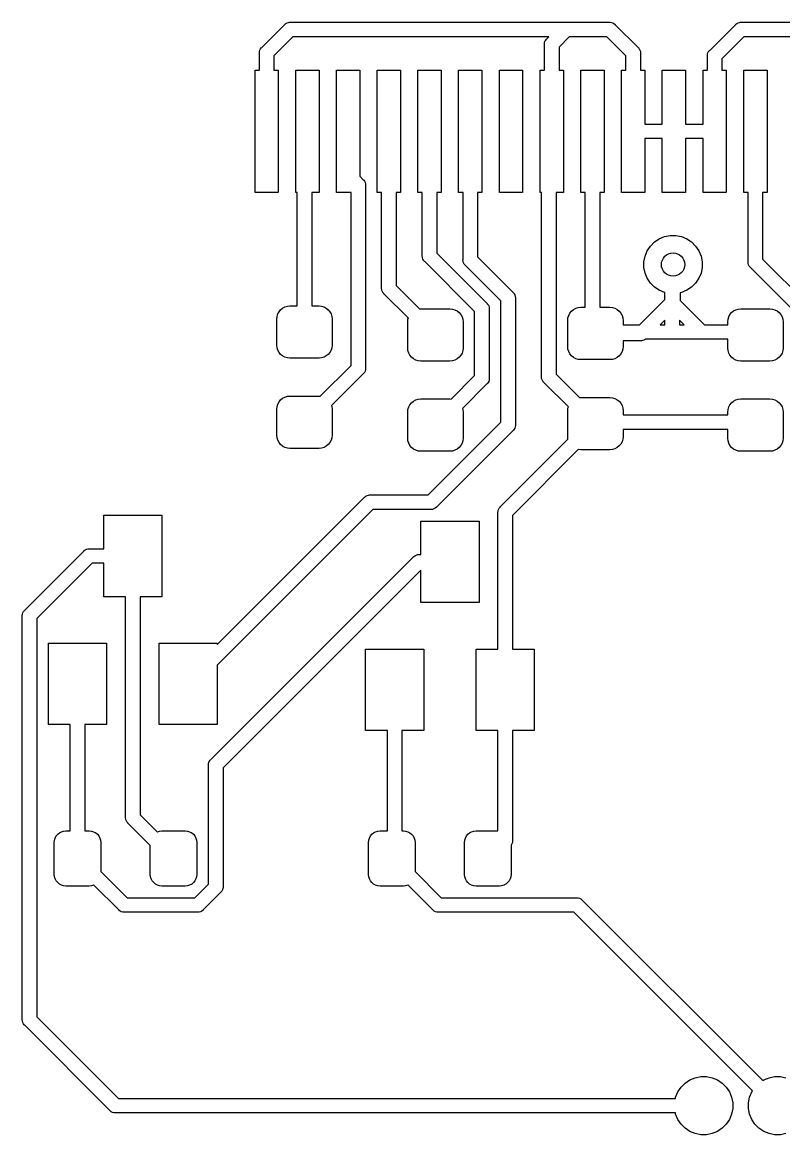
# Model space of a CAD drawing. Extents: x 5.08 to 7.63, y -4.46 to -3.64.
# Drawn here: x 5.085 to 5.6, y -4.439 to -3.686 of the extents above; entities that cross this region are included whole.
import ezdxf

# ---------------------------------------------------------------- set-up
doc = ezdxf.new("R2010")
doc.units = 0
doc.header["$MEASUREMENT"] = 0
doc.layers.add('BLACK', color=7, linetype='CONTINUOUS')

msp = doc.modelspace()

# ---------------------------------------------------------------- linework, layer by layer
at = {"layer": 'BLACK', "linetype": 'CONTINUOUS'}
for p, q in [((5.24669, -3.70304), (5.2621, -3.68764)), ((5.2621, -3.68764), (5.26225, -3.68745)), ((5.26225, -3.68745), (5.26244, -3.68729)), ((5.26244, -3.68729), (5.263, -3.68683)), ((5.26244, -3.68729), (5.26244, -3.68729)), ((5.263, -3.68683), (5.26386, -3.68638)), ((5.263, -3.68683), (5.263, -3.68683)), ((5.263, -3.68683), (5.263, -3.68683)), ((5.26386, -3.68638), (5.26478, -3.68609)), ((5.26478, -3.68609), (5.26551, -3.68602)), ((5.26551, -3.68602), (5.26575, -3.686)), ((5.26551, -3.68602), (5.26551, -3.68602)), ((5.26575, -3.686), (5.26599, -3.68602)), ((5.26599, -3.68602), (5.45251, -3.68602)), ((5.45251, -3.68602), (5.45276, -3.686)), ((5.45276, -3.686), (5.453, -3.68602)), ((5.453, -3.68602), (5.48204, -3.68602)), ((5.48204, -3.68602), (5.48228, -3.686)), ((5.48228, -3.686), (5.48252, -3.68602)), ((5.48252, -3.68602), (5.48252, -3.68602)), ((5.48252, -3.68602), (5.48325, -3.68609)), ((5.48325, -3.68609), (5.48418, -3.68638)), ((5.48418, -3.68638), (5.48503, -3.68683)), ((5.48503, -3.68683), (5.48578, -3.68745)), ((5.48578, -3.68745), (5.48593, -3.68764)), ((5.48593, -3.68764), (5.50134, -3.70304)), ((5.54984, -3.70501), (5.56722, -3.68764)), ((5.56722, -3.68764), (5.56737, -3.68745)), ((5.56737, -3.68745), (5.56756, -3.68729)), ((5.56756, -3.68729), (5.56812, -3.68683)), ((5.56756, -3.68729), (5.56756, -3.68729)), ((5.56812, -3.68683), (5.56897, -3.68638)), ((5.56897, -3.68638), (5.5699, -3.68609)), ((5.5699, -3.68609), (5.57062, -3.68602)), ((5.57062, -3.68602), (5.57063, -3.68602)), ((5.57063, -3.68602), (5.57087, -3.686)), ((5.57087, -3.686), (5.57111, -3.68602)), ((5.57111, -3.68602), (5.64543, -3.68602)), ((5.26779, -3.69587), (5.25492, -3.70873)), ((5.44088, -3.69587), (5.26779, -3.69587)), ((5.4396, -3.69714), (5.44088, -3.69587)), ((5.45479, -3.69587), (5.44783, -3.70283)), ((5.48025, -3.69587), (5.45479, -3.69587)), ((5.49311, -3.70873), (5.48025, -3.69587)), ((5.5729, -3.69587), (5.55807, -3.7107)), ((5.64363, -3.69587), (5.5729, -3.69587)), ((5.24543, -3.7048), (5.24589, -3.70395)), ((5.24589, -3.70395), (5.2465, -3.7032)), ((5.2465, -3.7032), (5.24669, -3.70304)), ((5.43797, -3.70079), (5.43806, -3.69982)), ((5.43799, -3.70103), (5.43797, -3.70079)), ((5.43799, -3.7185), (5.43799, -3.70103)), ((5.43806, -3.69982), (5.43834, -3.6989)), ((5.43834, -3.6989), (5.4388, -3.69804)), ((5.4388, -3.69804), (5.43926, -3.69748)), ((5.43926, -3.69748), (5.43942, -3.69729)), ((5.43926, -3.69748), (5.43926, -3.69748)), ((5.43942, -3.69729), (5.4396, -3.69714)), ((5.44783, -3.70283), (5.44783, -3.7185)), ((5.50134, -3.70304), (5.50153, -3.7032)), ((5.50153, -3.7032), (5.50168, -3.70338)), ((5.50168, -3.70338), (5.50168, -3.70338)), ((5.50168, -3.70338), (5.50181, -3.70353)), ((5.50181, -3.70353), (5.50214, -3.70395)), ((5.50214, -3.70395), (5.5026, -3.7048)), ((5.24505, -3.70669), (5.24508, -3.70645)), ((5.24508, -3.70693), (5.24505, -3.70669)), ((5.24508, -3.70645), (5.24515, -3.70573)), ((5.24508, -3.70645), (5.24508, -3.70645)), ((5.24508, -3.7185), (5.24508, -3.70693)), ((5.24515, -3.70573), (5.24543, -3.7048)), ((5.25492, -3.70873), (5.25492, -3.7185)), ((5.49311, -3.7185), (5.49311, -3.70873)), ((5.5026, -3.7048), (5.50288, -3.70573)), ((5.50288, -3.70573), (5.50295, -3.70645)), ((5.50295, -3.70645), (5.50295, -3.70645)), ((5.50295, -3.70645), (5.50298, -3.70669)), ((5.50298, -3.70669), (5.50295, -3.70693)), ((5.50295, -3.70693), (5.50295, -3.7185)), ((5.5482, -3.70866), (5.5483, -3.7077)), ((5.54823, -3.7089), (5.5482, -3.70866)), ((5.54823, -3.7185), (5.54823, -3.7089)), ((5.5483, -3.7077), (5.54858, -3.70677)), ((5.54858, -3.70677), (5.54904, -3.70591)), ((5.54904, -3.70591), (5.5495, -3.70535)), ((5.5495, -3.70535), (5.54965, -3.70516)), ((5.5495, -3.70535), (5.5495, -3.70535)), ((5.54965, -3.70516), (5.54984, -3.70501)), ((5.55807, -3.7107), (5.55807, -3.7185)), ((5.24213, -3.80118), (5.24213, -3.7185)), ((5.24213, -3.7185), (5.24508, -3.7185)), ((5.25492, -3.7185), (5.25787, -3.7185)), ((5.25787, -3.7185), (5.25787, -3.80118)), ((5.26969, -3.80118), (5.26969, -3.7185)), ((5.26969, -3.7185), (5.28543, -3.7185)), ((5.28543, -3.7185), (5.28543, -3.80118)), ((5.29724, -3.80118), (5.29724, -3.7185)), ((5.29724, -3.7185), (5.31299, -3.7185)), ((5.31299, -3.7185), (5.31299, -3.79028)), ((5.3248, -3.80118), (5.3248, -3.7185)), ((5.3248, -3.7185), (5.34055, -3.7185)), ((5.34055, -3.7185), (5.34055, -3.80118)), ((5.35236, -3.80118), (5.35236, -3.7185)), ((5.35236, -3.7185), (5.36811, -3.7185)), ((5.36811, -3.7185), (5.36811, -3.80118)), ((5.37992, -3.80118), (5.37992, -3.7185)), ((5.37992, -3.7185), (5.39567, -3.7185)), ((5.39567, -3.7185), (5.39567, -3.80118)), ((5.40748, -3.80118), (5.40748, -3.7185)), ((5.40748, -3.7185), (5.42323, -3.7185)), ((5.42323, -3.7185), (5.42323, -3.80118)), ((5.43504, -3.80118), (5.43504, -3.7185)), ((5.43504, -3.7185), (5.43799, -3.7185)), ((5.44783, -3.7185), (5.45079, -3.7185)), ((5.45079, -3.7185), (5.45079, -3.80118)), ((5.4626, -3.80118), (5.4626, -3.7185)), ((5.4626, -3.7185), (5.47835, -3.7185)), ((5.47835, -3.7185), (5.47835, -3.80118)), ((5.49016, -3.80118), (5.49016, -3.7185)), ((5.49016, -3.7185), (5.49311, -3.7185)), ((5.50295, -3.7185), (5.50591, -3.7185)), ((5.50591, -3.7185), (5.50591, -3.75492)), ((5.51772, -3.75492), (5.51772, -3.7185)), ((5.51772, -3.7185), (5.53346, -3.7185)), ((5.53346, -3.7185), (5.53346, -3.75492)), ((5.54528, -3.75492), (5.54528, -3.7185)), ((5.54528, -3.7185), (5.54823, -3.7185)), ((5.55807, -3.7185), (5.56102, -3.7185)), ((5.56102, -3.7185), (5.56102, -3.80118)), ((5.57283, -3.80118), (5.57283, -3.7185)), ((5.57283, -3.7185), (5.58858, -3.7185)), ((5.58858, -3.7185), (5.58858, -3.80118)), ((5.50591, -3.75492), (5.51772, -3.75492)), ((5.53346, -3.75492), (5.54528, -3.75492)), ((5.51772, -3.76476), (5.50591, -3.76476)), ((5.50591, -3.76476), (5.50591, -3.80118)), ((5.51772, -3.80118), (5.51772, -3.76476)), ((5.54528, -3.76476), (5.53346, -3.76476)), ((5.53346, -3.76476), (5.53346, -3.80118)), ((5.54528, -3.80118), (5.54528, -3.76476)), ((5.31299, -3.79028), (5.31532, -3.79261)), ((5.31532, -3.79261), (5.3155, -3.79276)), ((5.3155, -3.79276), (5.31566, -3.79295)), ((5.31566, -3.79295), (5.31612, -3.79351)), ((5.31612, -3.79351), (5.31635, -3.79394)), ((5.31635, -3.79394), (5.31658, -3.79437)), ((5.31658, -3.79437), (5.31686, -3.7953)), ((5.25787, -3.80118), (5.24213, -3.80118)), ((5.27067, -3.80118), (5.26969, -3.80118)), ((5.27067, -3.87795), (5.27067, -3.80118)), ((5.28543, -3.80118), (5.28051, -3.80118)), ((5.28051, -3.80118), (5.28051, -3.87795)), ((5.30709, -3.80118), (5.29724, -3.80118)), ((5.30709, -3.91824), (5.30709, -3.80118)), ((5.31686, -3.7953), (5.31693, -3.79602)), ((5.31693, -3.79602), (5.31693, -3.79602)), ((5.31693, -3.79602), (5.31695, -3.79626)), ((5.31695, -3.79626), (5.31693, -3.7965)), ((5.31693, -3.7965), (5.31693, -3.92003)), ((5.32776, -3.80118), (5.3248, -3.80118)), ((5.32776, -3.8659), (5.32776, -3.80118)), ((5.34055, -3.80118), (5.3376, -3.80118)), ((5.3376, -3.80118), (5.3376, -3.8641)), ((5.35531, -3.80118), (5.35236, -3.80118)), ((5.35532, -3.84414), (5.35531, -3.80118)), ((5.36811, -3.80118), (5.36516, -3.80118)), ((5.36516, -3.80118), (5.36516, -3.84234)), ((5.38287, -3.80118), (5.37992, -3.80118)), ((5.38287, -3.84664), (5.38287, -3.80118)), ((5.39567, -3.80118), (5.39272, -3.80118)), ((5.39272, -3.80118), (5.39272, -3.84484)), ((5.42323, -3.80118), (5.40748, -3.80118)), ((5.43602, -3.80118), (5.43504, -3.80118)), ((5.43602, -3.90921), (5.43602, -3.80118)), ((5.45079, -3.80118), (5.44587, -3.80118)), ((5.44587, -3.80118), (5.44587, -3.92414)), ((5.46555, -3.80118), (5.4626, -3.80118)), ((5.46555, -3.87894), (5.46555, -3.80118)), ((5.47835, -3.80118), (5.47539, -3.80118)), ((5.47539, -3.80118), (5.47539, -3.87894)), ((5.50591, -3.80118), (5.49016, -3.80118)), ((5.53346, -3.80118), (5.51772, -3.80118)), ((5.56102, -3.80118), (5.54528, -3.80118)), ((5.57579, -3.80118), (5.57283, -3.80118)), ((5.57579, -3.84807), (5.57579, -3.80118)), ((5.58858, -3.80118), (5.58563, -3.80118)), ((5.58563, -3.80118), (5.58563, -3.84628)), ((5.51245, -3.83471), (5.51568, -3.83256)), ((5.51568, -3.83256), (5.51926, -3.83107)), ((5.51926, -3.83107), (5.52306, -3.83031)), ((5.52306, -3.83031), (5.52694, -3.83031)), ((5.52694, -3.83031), (5.53074, -3.83107)), ((5.53074, -3.83107), (5.53432, -3.83256)), ((5.53432, -3.83256), (5.53755, -3.83471)), ((5.50756, -3.84068), (5.50971, -3.83745)), ((5.50971, -3.83745), (5.51245, -3.83471)), ((5.53755, -3.83471), (5.54029, -3.83745)), ((5.54029, -3.83745), (5.54244, -3.84068)), ((5.35529, -3.84438), (5.35532, -3.84414)), ((5.35532, -3.84462), (5.35529, -3.84438)), ((5.35535, -3.84499), (5.35532, -3.84462)), ((5.35539, -3.84534), (5.35535, -3.84499)), ((5.35567, -3.84627), (5.35539, -3.84534)), ((5.35612, -3.84712), (5.35567, -3.84627)), ((5.35641, -3.84747), (5.35612, -3.84712)), ((5.35674, -3.84787), (5.35641, -3.84747)), ((5.36516, -3.84234), (5.39898, -3.87616)), ((5.38285, -3.84688), (5.38287, -3.84664)), ((5.38295, -3.84784), (5.38285, -3.84688)), ((5.39272, -3.84484), (5.4167, -3.86882)), ((5.50531, -3.84806), (5.50607, -3.84426)), ((5.50607, -3.84426), (5.50756, -3.84068)), ((5.54244, -3.84068), (5.54393, -3.84426)), ((5.54393, -3.84426), (5.54469, -3.84806)), ((5.58563, -3.84628), (5.61551, -3.87616)), ((5.35693, -3.84803), (5.35674, -3.84787)), ((5.39075, -3.88185), (5.35693, -3.84803)), ((5.38323, -3.84877), (5.38295, -3.84784)), ((5.38368, -3.84963), (5.38323, -3.84877)), ((5.38414, -3.85019), (5.38368, -3.84963)), ((5.3843, -3.85038), (5.38414, -3.85019)), ((5.38449, -3.85053), (5.3843, -3.85038)), ((5.40847, -3.87451), (5.38449, -3.85053)), ((5.50531, -3.85194), (5.50531, -3.84806)), ((5.50607, -3.85574), (5.50531, -3.85194)), ((5.54469, -3.85194), (5.54393, -3.85574)), ((5.54469, -3.84806), (5.54469, -3.85194)), ((5.57576, -3.84831), (5.57579, -3.84807)), ((5.57586, -3.84928), (5.57576, -3.84831)), ((5.57614, -3.85021), (5.57586, -3.84928)), ((5.5766, -3.85106), (5.57614, -3.85021)), ((5.5769, -3.85143), (5.5766, -3.85106)), ((5.57721, -3.85181), (5.5769, -3.85143)), ((5.5774, -3.85196), (5.57721, -3.85181)), ((5.60728, -3.88185), (5.5774, -3.85196)), ((5.50756, -3.85932), (5.50607, -3.85574)), ((5.50971, -3.86255), (5.50756, -3.85932)), ((5.51245, -3.86529), (5.50971, -3.86255)), ((5.54029, -3.86255), (5.53755, -3.86529)), ((5.54244, -3.85932), (5.54029, -3.86255)), ((5.54393, -3.85574), (5.54244, -3.85932)), ((5.32773, -3.86614), (5.32776, -3.8659)), ((5.32783, -3.86711), (5.32773, -3.86614)), ((5.32811, -3.86803), (5.32783, -3.86711)), ((5.32857, -3.86889), (5.32811, -3.86803)), ((5.32879, -3.86916), (5.32857, -3.86889)), ((5.32918, -3.86964), (5.32879, -3.86916)), ((5.32937, -3.86979), (5.32918, -3.86964)), ((5.34587, -3.8863), (5.32937, -3.86979)), ((5.3376, -3.8641), (5.3535, -3.88)), ((5.4167, -3.86882), (5.41688, -3.86897)), ((5.41688, -3.86897), (5.41704, -3.86916)), ((5.41704, -3.86916), (5.41704, -3.86916)), ((5.41704, -3.86916), (5.41727, -3.86945)), ((5.41727, -3.86945), (5.4175, -3.86972)), ((5.4175, -3.86972), (5.41796, -3.87058)), ((5.51568, -3.86744), (5.51245, -3.86529)), ((5.51926, -3.86893), (5.51568, -3.86744)), ((5.51941, -3.86896), (5.51926, -3.86893)), ((5.51941, -3.87363), (5.51941, -3.86896)), ((5.53074, -3.86893), (5.52992, -3.86909)), ((5.52992, -3.86909), (5.52992, -3.8743)), ((5.53432, -3.86744), (5.53074, -3.86893)), ((5.53755, -3.86529), (5.53432, -3.86744)), ((5.39898, -3.87616), (5.39917, -3.87631)), ((5.39917, -3.87631), (5.39932, -3.8765)), ((5.39932, -3.8765), (5.39932, -3.8765)), ((5.39932, -3.8765), (5.39967, -3.87693)), ((5.39967, -3.87693), (5.39978, -3.87706)), ((5.39978, -3.87706), (5.40024, -3.87792)), ((5.40847, -3.95673), (5.40847, -3.87451)), ((5.41796, -3.87058), (5.41824, -3.87151)), ((5.41824, -3.87151), (5.41831, -3.87223)), ((5.41831, -3.87223), (5.41831, -3.87223)), ((5.41831, -3.87223), (5.41833, -3.87247)), ((5.41833, -3.87247), (5.41831, -3.87271)), ((5.41831, -3.87271), (5.41831, -3.95853)), ((5.50229, -3.89075), (5.51941, -3.87363)), ((5.52992, -3.8743), (5.54637, -3.89075)), ((5.25689, -3.88681), (5.25706, -3.88508)), ((5.25706, -3.88508), (5.25756, -3.88342)), ((5.25756, -3.88342), (5.25838, -3.88189)), ((5.25838, -3.88189), (5.25948, -3.88055)), ((5.25948, -3.88055), (5.26083, -3.87945)), ((5.26083, -3.87945), (5.26236, -3.87863)), ((5.26236, -3.87863), (5.26402, -3.87812)), ((5.26402, -3.87812), (5.26575, -3.87795)), ((5.26575, -3.87795), (5.27067, -3.87795)), ((5.28051, -3.87795), (5.28543, -3.87795)), ((5.28543, -3.87795), (5.28716, -3.87812)), ((5.28716, -3.87812), (5.28882, -3.87863)), ((5.28882, -3.87863), (5.29035, -3.87945)), ((5.29035, -3.87945), (5.2917, -3.88055)), ((5.2917, -3.88055), (5.2928, -3.88189)), ((5.2928, -3.88189), (5.29362, -3.88342)), ((5.29362, -3.88342), (5.29412, -3.88508)), ((5.29412, -3.88508), (5.29429, -3.88681)), ((5.3535, -3.88), (5.35433, -3.87992)), ((5.35433, -3.87992), (5.37402, -3.87992)), ((5.37402, -3.87992), (5.37574, -3.88009)), ((5.37574, -3.88009), (5.37741, -3.8806)), ((5.37741, -3.8806), (5.37894, -3.88141)), ((5.37894, -3.88141), (5.38028, -3.88252)), ((5.38028, -3.88252), (5.38138, -3.88386)), ((5.38138, -3.88386), (5.3822, -3.88539)), ((5.39075, -3.92513), (5.39075, -3.88185)), ((5.40024, -3.87792), (5.40052, -3.87885)), ((5.40052, -3.87885), (5.40059, -3.87957)), ((5.40059, -3.87957), (5.40059, -3.87957)), ((5.40059, -3.87957), (5.40061, -3.87981)), ((5.40061, -3.87981), (5.40059, -3.88005)), ((5.40059, -3.88005), (5.40059, -3.92692)), ((5.45391, -3.88607), (5.45441, -3.88441)), ((5.45441, -3.88441), (5.45523, -3.88287)), ((5.45523, -3.88287), (5.45633, -3.88153)), ((5.45633, -3.88153), (5.45768, -3.88043)), ((5.45768, -3.88043), (5.45921, -3.87961)), ((5.45921, -3.87961), (5.46087, -3.87911)), ((5.46087, -3.87911), (5.4626, -3.87894)), ((5.4626, -3.87894), (5.46555, -3.87894)), ((5.47539, -3.87894), (5.48228, -3.87894)), ((5.48228, -3.87894), (5.48401, -3.87911)), ((5.48401, -3.87911), (5.48567, -3.87961)), ((5.48567, -3.87961), (5.4872, -3.88043)), ((5.4872, -3.88043), (5.48855, -3.88153)), ((5.48855, -3.88153), (5.48965, -3.88287)), ((5.48965, -3.88287), (5.49047, -3.88441)), ((5.49047, -3.88441), (5.49097, -3.88607)), ((5.56268, -3.88539), (5.5635, -3.88386)), ((5.5635, -3.88386), (5.5646, -3.88252)), ((5.5646, -3.88252), (5.56594, -3.88141)), ((5.56594, -3.88141), (5.56748, -3.8806)), ((5.56748, -3.8806), (5.56914, -3.88009)), ((5.56914, -3.88009), (5.57087, -3.87992)), ((5.57087, -3.87992), (5.59055, -3.87992)), ((5.59055, -3.87992), (5.59228, -3.88009)), ((5.59228, -3.88009), (5.59394, -3.8806)), ((5.59394, -3.8806), (5.59547, -3.88141)), ((5.59547, -3.88141), (5.59681, -3.88252)), ((5.59681, -3.88252), (5.59792, -3.88386)), ((5.59792, -3.88386), (5.59874, -3.88539)), ((5.25689, -3.90453), (5.25689, -3.88681)), ((5.29429, -3.88681), (5.29429, -3.90453)), ((5.34547, -3.88878), (5.34564, -3.88705)), ((5.34547, -3.9065), (5.34547, -3.88878)), ((5.34564, -3.88705), (5.34587, -3.8863)), ((5.3822, -3.88539), (5.3827, -3.88705)), ((5.3827, -3.88705), (5.38287, -3.88878)), ((5.38287, -3.88878), (5.38287, -3.9065)), ((5.45374, -3.8878), (5.45391, -3.88607)), ((5.45374, -3.90551), (5.45374, -3.8878)), ((5.49097, -3.88607), (5.49114, -3.8878)), ((5.49114, -3.8878), (5.49114, -3.89075)), ((5.49114, -3.89075), (5.50229, -3.89075)), ((5.51941, -3.88755), (5.51621, -3.89075)), ((5.51621, -3.89075), (5.51941, -3.89075)), ((5.51941, -3.89075), (5.51941, -3.88755)), ((5.53245, -3.89075), (5.52925, -3.88755)), ((5.52925, -3.88755), (5.52925, -3.89075)), ((5.52925, -3.89075), (5.53245, -3.89075)), ((5.54637, -3.89075), (5.56201, -3.89075)), ((5.56201, -3.88878), (5.56218, -3.88705)), ((5.56201, -3.89075), (5.56201, -3.88878)), ((5.56218, -3.88705), (5.56268, -3.88539)), ((5.59874, -3.88539), (5.59924, -3.88705)), ((5.59924, -3.88705), (5.59941, -3.88878)), ((5.59941, -3.88878), (5.59941, -3.9065)), ((5.25706, -3.90626), (5.25689, -3.90453)), ((5.25756, -3.90792), (5.25706, -3.90626)), ((5.25838, -3.90945), (5.25756, -3.90792)), ((5.29362, -3.90792), (5.2928, -3.90945)), ((5.29412, -3.90626), (5.29362, -3.90792)), ((5.29429, -3.90453), (5.29412, -3.90626)), ((5.34564, -3.90822), (5.34547, -3.9065)), ((5.38287, -3.9065), (5.3827, -3.90822)), ((5.45391, -3.90724), (5.45374, -3.90551)), ((5.45441, -3.9089), (5.45391, -3.90724)), ((5.49097, -3.90724), (5.49047, -3.9089)), ((5.49114, -3.90551), (5.49097, -3.90724)), ((5.50311, -3.90157), (5.49114, -3.90157)), ((5.49114, -3.90157), (5.49114, -3.90551)), ((5.50335, -3.9016), (5.50311, -3.90157)), ((5.50359, -3.90157), (5.50335, -3.9016)), ((5.50431, -3.9015), (5.50359, -3.90157)), ((5.50359, -3.90157), (5.50359, -3.90157)), ((5.50524, -3.90122), (5.50431, -3.9015)), ((5.50609, -3.90077), (5.50524, -3.90122)), ((5.50631, -3.90059), (5.50609, -3.90077)), ((5.52409, -3.90059), (5.50631, -3.90059)), ((5.52433, -3.90061), (5.52409, -3.90059)), ((5.52457, -3.90059), (5.52433, -3.90061)), ((5.54409, -3.90059), (5.52457, -3.90059)), ((5.54433, -3.90061), (5.54409, -3.90059)), ((5.54457, -3.90059), (5.54433, -3.90061)), ((5.56201, -3.90059), (5.54457, -3.90059)), ((5.56201, -3.9065), (5.56201, -3.90059)), ((5.56218, -3.90822), (5.56201, -3.9065)), ((5.59941, -3.9065), (5.59924, -3.90822)), ((5.25948, -3.91079), (5.25838, -3.90945)), ((5.26083, -3.91189), (5.25948, -3.91079)), ((5.26236, -3.91271), (5.26083, -3.91189)), ((5.26402, -3.91322), (5.26236, -3.91271)), ((5.26575, -3.91339), (5.26402, -3.91322)), ((5.28543, -3.91339), (5.26575, -3.91339)), ((5.28716, -3.91322), (5.28543, -3.91339)), ((5.28882, -3.91271), (5.28716, -3.91322)), ((5.29035, -3.91189), (5.28882, -3.91271)), ((5.2917, -3.91079), (5.29035, -3.91189)), ((5.2928, -3.90945), (5.2917, -3.91079)), ((5.34615, -3.90989), (5.34564, -3.90822)), ((5.34697, -3.91142), (5.34615, -3.90989)), ((5.34807, -3.91276), (5.34697, -3.91142)), ((5.34941, -3.91386), (5.34807, -3.91276)), ((5.35094, -3.91468), (5.34941, -3.91386)), ((5.3526, -3.91518), (5.35094, -3.91468)), ((5.35433, -3.91535), (5.3526, -3.91518)), ((5.37402, -3.91535), (5.35433, -3.91535)), ((5.37574, -3.91518), (5.37402, -3.91535)), ((5.37741, -3.91468), (5.37574, -3.91518)), ((5.37894, -3.91386), (5.37741, -3.91468)), ((5.38028, -3.91276), (5.37894, -3.91386)), ((5.38138, -3.91142), (5.38028, -3.91276)), ((5.3822, -3.90989), (5.38138, -3.91142)), ((5.3827, -3.90822), (5.3822, -3.90989)), ((5.43602, -3.92594), (5.43602, -3.90921)), ((5.43602, -3.90921), (5.43602, -3.90921)), ((5.45523, -3.91043), (5.45441, -3.9089)), ((5.45633, -3.91178), (5.45523, -3.91043)), ((5.45768, -3.91288), (5.45633, -3.91178)), ((5.45921, -3.9137), (5.45768, -3.91288)), ((5.46087, -3.9142), (5.45921, -3.9137)), ((5.4626, -3.91437), (5.46087, -3.9142)), ((5.48228, -3.91437), (5.4626, -3.91437)), ((5.48401, -3.9142), (5.48228, -3.91437)), ((5.48567, -3.9137), (5.48401, -3.9142)), ((5.4872, -3.91288), (5.48567, -3.9137)), ((5.48855, -3.91178), (5.4872, -3.91288)), ((5.48965, -3.91043), (5.48855, -3.91178)), ((5.49047, -3.9089), (5.48965, -3.91043)), ((5.56268, -3.90989), (5.56218, -3.90822)), ((5.5635, -3.91142), (5.56268, -3.90989)), ((5.5646, -3.91276), (5.5635, -3.91142)), ((5.56594, -3.91386), (5.5646, -3.91276)), ((5.56748, -3.91468), (5.56594, -3.91386)), ((5.56914, -3.91518), (5.56748, -3.91468)), ((5.57087, -3.91535), (5.56914, -3.91518)), ((5.59055, -3.91535), (5.57087, -3.91535)), ((5.59228, -3.91518), (5.59055, -3.91535)), ((5.59394, -3.91468), (5.59228, -3.91518)), ((5.59547, -3.91386), (5.59394, -3.91468)), ((5.59681, -3.91276), (5.59547, -3.91386)), ((5.59792, -3.91142), (5.59681, -3.91276)), ((5.59874, -3.90989), (5.59792, -3.91142)), ((5.59924, -3.90822), (5.59874, -3.90989)), ((5.28627, -3.93906), (5.30709, -3.91824)), ((5.31612, -3.92302), (5.31566, -3.92358)), ((5.31658, -3.92217), (5.31612, -3.92302)), ((5.31661, -3.92207), (5.31658, -3.92217)), ((5.31686, -3.92124), (5.31661, -3.92207)), ((5.31693, -3.92052), (5.31686, -3.92124)), ((5.31693, -3.92003), (5.31695, -3.92028)), ((5.31695, -3.92028), (5.31693, -3.92052)), ((5.31693, -3.92052), (5.31693, -3.92052)), ((5.31532, -3.92393), (5.29389, -3.94535)), ((5.3155, -3.92377), (5.31532, -3.92393)), ((5.31566, -3.92358), (5.3155, -3.92377)), ((5.31566, -3.92358), (5.31566, -3.92358)), ((5.37485, -3.94103), (5.39075, -3.92513)), ((5.39959, -3.93014), (5.39917, -3.93066)), ((5.39978, -3.92991), (5.39959, -3.93014)), ((5.40024, -3.92906), (5.39978, -3.92991)), ((5.40052, -3.92813), (5.40024, -3.92906)), ((5.40059, -3.92741), (5.40052, -3.92813)), ((5.40059, -3.92692), (5.40061, -3.92716)), ((5.40061, -3.92716), (5.40059, -3.92741)), ((5.40059, -3.92741), (5.40059, -3.92741)), ((5.436, -3.92618), (5.43602, -3.92594)), ((5.43609, -3.92715), (5.436, -3.92618)), ((5.43638, -3.92807), (5.43609, -3.92715)), ((5.43683, -3.92893), (5.43638, -3.92807)), ((5.43714, -3.92931), (5.43683, -3.92893)), ((5.43745, -3.92968), (5.43714, -3.92931)), ((5.43764, -3.92983), (5.43745, -3.92968)), ((5.45414, -3.94634), (5.43764, -3.92983)), ((5.44587, -3.92414), (5.46177, -3.94004)), ((5.39898, -3.93082), (5.38247, -3.94732)), ((5.39917, -3.93066), (5.39898, -3.93082)), ((5.25706, -3.94611), (5.25756, -3.94444)), ((5.25756, -3.94444), (5.25838, -3.94291)), ((5.25838, -3.94291), (5.25948, -3.94157)), ((5.25948, -3.94157), (5.26083, -3.94047)), ((5.26083, -3.94047), (5.26236, -3.93965)), ((5.26236, -3.93965), (5.26402, -3.93915)), ((5.26402, -3.93915), (5.26575, -3.93898)), ((5.26575, -3.93898), (5.28543, -3.93898)), ((5.28543, -3.93898), (5.28627, -3.93906)), ((5.29389, -3.94535), (5.29412, -3.94611)), ((5.34615, -3.94641), (5.34697, -3.94488)), ((5.34697, -3.94488), (5.34807, -3.94354)), ((5.34807, -3.94354), (5.34941, -3.94244)), ((5.34941, -3.94244), (5.35094, -3.94162)), ((5.35094, -3.94162), (5.3526, -3.94112)), ((5.3526, -3.94112), (5.35433, -3.94094)), ((5.35433, -3.94094), (5.37402, -3.94094)), ((5.37402, -3.94094), (5.37485, -3.94103)), ((5.46177, -3.94004), (5.4626, -3.93996)), ((5.4626, -3.93996), (5.48228, -3.93996)), ((5.48228, -3.93996), (5.48401, -3.94013)), ((5.48401, -3.94013), (5.48567, -3.94063)), ((5.48567, -3.94063), (5.4872, -3.94145)), ((5.4872, -3.94145), (5.48855, -3.94256)), ((5.48855, -3.94256), (5.48965, -3.9439)), ((5.48965, -3.9439), (5.49047, -3.94543)), ((5.49047, -3.94543), (5.49097, -3.94709)), ((5.56268, -3.94641), (5.5635, -3.94488)), ((5.5635, -3.94488), (5.5646, -3.94354)), ((5.5646, -3.94354), (5.56594, -3.94244)), ((5.56594, -3.94244), (5.56748, -3.94162)), ((5.56748, -3.94162), (5.56914, -3.94112)), ((5.56914, -3.94112), (5.57087, -3.94094)), ((5.57087, -3.94094), (5.59055, -3.94094)), ((5.59055, -3.94094), (5.59228, -3.94112)), ((5.59228, -3.94112), (5.59394, -3.94162)), ((5.59394, -3.94162), (5.59547, -3.94244)), ((5.59547, -3.94244), (5.59681, -3.94354)), ((5.59681, -3.94354), (5.59792, -3.94488)), ((5.59792, -3.94488), (5.59874, -3.94641)), ((5.25689, -3.94783), (5.25706, -3.94611)), ((5.25689, -3.96555), (5.25689, -3.94783)), ((5.29412, -3.94611), (5.29429, -3.94783)), ((5.29429, -3.94783), (5.29429, -3.96555)), ((5.34547, -3.9498), (5.34564, -3.94807)), ((5.34547, -3.96752), (5.34547, -3.9498)), ((5.34564, -3.94807), (5.34615, -3.94641)), ((5.38247, -3.94732), (5.3827, -3.94807)), ((5.3827, -3.94807), (5.38287, -3.9498)), ((5.38287, -3.9498), (5.38287, -3.96752)), ((5.45374, -3.94882), (5.45391, -3.94709)), ((5.45374, -3.96654), (5.45374, -3.94882)), ((5.45391, -3.94709), (5.45414, -3.94634)), ((5.49097, -3.94709), (5.49114, -3.94882)), ((5.49114, -3.94882), (5.49114, -3.95177)), ((5.49114, -3.95177), (5.56201, -3.95177)), ((5.56201, -3.9498), (5.56218, -3.94807)), ((5.56201, -3.95177), (5.56201, -3.9498)), ((5.56218, -3.94807), (5.56268, -3.94641)), ((5.59874, -3.94641), (5.59924, -3.94807)), ((5.59924, -3.94807), (5.59941, -3.9498)), ((5.59941, -3.9498), (5.59941, -3.96752)), ((5.35929, -4.00591), (5.40847, -3.95673)), ((5.41796, -3.96066), (5.41756, -3.96141)), ((5.41824, -3.95974), (5.41796, -3.96066)), ((5.41831, -3.95901), (5.41824, -3.95974)), ((5.41831, -3.95853), (5.41833, -3.95877)), ((5.41833, -3.95877), (5.41831, -3.95901)), ((5.41831, -3.95901), (5.41831, -3.95901)), ((5.25706, -3.96728), (5.25689, -3.96555)), ((5.25756, -3.96894), (5.25706, -3.96728)), ((5.29412, -3.96728), (5.29362, -3.96894)), ((5.29429, -3.96555), (5.29412, -3.96728)), ((5.34564, -3.96925), (5.34547, -3.96752)), ((5.4167, -3.96242), (5.36498, -4.01414)), ((5.38287, -3.96752), (5.3827, -3.96925)), ((5.41688, -3.96227), (5.4167, -3.96242)), ((5.41704, -3.96208), (5.41688, -3.96227)), ((5.4175, -3.96152), (5.41704, -3.96208)), ((5.41704, -3.96208), (5.41704, -3.96208)), ((5.41756, -3.96141), (5.4175, -3.96152)), ((5.45391, -3.96826), (5.45374, -3.96654)), ((5.49114, -3.96654), (5.49097, -3.96826)), ((5.56201, -3.96161), (5.49114, -3.96161)), ((5.49114, -3.96161), (5.49114, -3.96654)), ((5.56201, -3.96752), (5.56201, -3.96161)), ((5.56218, -3.96925), (5.56201, -3.96752)), ((5.59941, -3.96752), (5.59924, -3.96925)), ((5.25838, -3.97047), (5.25756, -3.96894)), ((5.25948, -3.97181), (5.25838, -3.97047)), ((5.26083, -3.97292), (5.25948, -3.97181)), ((5.26236, -3.97374), (5.26083, -3.97292)), ((5.26402, -3.97424), (5.26236, -3.97374)), ((5.26575, -3.97441), (5.26402, -3.97424)), ((5.28543, -3.97441), (5.26575, -3.97441)), ((5.28716, -3.97424), (5.28543, -3.97441)), ((5.28882, -3.97374), (5.28716, -3.97424)), ((5.29035, -3.97292), (5.28882, -3.97374)), ((5.2917, -3.97181), (5.29035, -3.97292)), ((5.2928, -3.97047), (5.2917, -3.97181)), ((5.29362, -3.96894), (5.2928, -3.97047)), ((5.34615, -3.97091), (5.34564, -3.96925)), ((5.34697, -3.97244), (5.34615, -3.97091)), ((5.34807, -3.97378), (5.34697, -3.97244)), ((5.34941, -3.97489), (5.34807, -3.97378)), ((5.35094, -3.9757), (5.34941, -3.97489)), ((5.3526, -3.97621), (5.35094, -3.9757)), ((5.37741, -3.9757), (5.37574, -3.97621)), ((5.37894, -3.97489), (5.37741, -3.9757)), ((5.38028, -3.97378), (5.37894, -3.97489)), ((5.38138, -3.97244), (5.38028, -3.97378)), ((5.3822, -3.97091), (5.38138, -3.97244)), ((5.3827, -3.96925), (5.3822, -3.97091)), ((5.40811, -4.01407), (5.45391, -3.96826)), ((5.46087, -3.97522), (5.41634, -4.01975)), ((5.45391, -3.96826), (5.45391, -3.96826)), ((5.4626, -3.97539), (5.46087, -3.97522)), ((5.46087, -3.97522), (5.46087, -3.97522)), ((5.48228, -3.97539), (5.4626, -3.97539)), ((5.48401, -3.97522), (5.48228, -3.97539)), ((5.48567, -3.97472), (5.48401, -3.97522)), ((5.4872, -3.9739), (5.48567, -3.97472)), ((5.48855, -3.9728), (5.4872, -3.9739)), ((5.48965, -3.97146), (5.48855, -3.9728)), ((5.49047, -3.96993), (5.48965, -3.97146)), ((5.49097, -3.96826), (5.49047, -3.96993)), ((5.56268, -3.97091), (5.56218, -3.96925)), ((5.5635, -3.97244), (5.56268, -3.97091)), ((5.5646, -3.97378), (5.5635, -3.97244)), ((5.56594, -3.97489), (5.5646, -3.97378)), ((5.56748, -3.9757), (5.56594, -3.97489)), ((5.56914, -3.97621), (5.56748, -3.9757)), ((5.59394, -3.9757), (5.59228, -3.97621)), ((5.59547, -3.97489), (5.59394, -3.9757)), ((5.59681, -3.97378), (5.59547, -3.97489)), ((5.59792, -3.97244), (5.59681, -3.97378)), ((5.59874, -3.97091), (5.59792, -3.97244)), ((5.59924, -3.96925), (5.59874, -3.97091)), ((5.35433, -3.97638), (5.3526, -3.97621)), ((5.37402, -3.97638), (5.35433, -3.97638)), ((5.37574, -3.97621), (5.37402, -3.97638)), ((5.57087, -3.97638), (5.56914, -3.97621)), ((5.59055, -3.97638), (5.57087, -3.97638)), ((5.59228, -3.97621), (5.59055, -3.97638)), ((5.21654, -4.10721), (5.31623, -4.00752)), ((5.31623, -4.00752), (5.31639, -4.00733)), ((5.31639, -4.00733), (5.31657, -4.00718)), ((5.31657, -4.00718), (5.31713, -4.00672)), ((5.31713, -4.00672), (5.31799, -4.00626)), ((5.31799, -4.00626), (5.31892, -4.00598)), ((5.31892, -4.00598), (5.31964, -4.00591)), ((5.31964, -4.00591), (5.31988, -4.00588)), ((5.31964, -4.00591), (5.31964, -4.00591)), ((5.31988, -4.00588), (5.32012, -4.00591)), ((5.32012, -4.00591), (5.35929, -4.00591)), ((5.13976, -4.04232), (5.13976, -4.01969)), ((5.13976, -4.01969), (5.17913, -4.01969)), ((5.17913, -4.01969), (5.17913, -4.0748)), ((5.32192, -4.01575), (5.21654, -4.12113)), ((5.36109, -4.01575), (5.32192, -4.01575)), ((5.36133, -4.01577), (5.36109, -4.01575)), ((5.36157, -4.01575), (5.36133, -4.01577)), ((5.3623, -4.01568), (5.36157, -4.01575)), ((5.36157, -4.01575), (5.36157, -4.01575)), ((5.36322, -4.0154), (5.3623, -4.01568)), ((5.36408, -4.01494), (5.36322, -4.0154)), ((5.36483, -4.01432), (5.36408, -4.01494)), ((5.36498, -4.01414), (5.36483, -4.01432)), ((5.40647, -4.01772), (5.40657, -4.01675)), ((5.4065, -4.01796), (5.40647, -4.01772)), ((5.4065, -4.11024), (5.4065, -4.01796)), ((5.40657, -4.01675), (5.40685, -4.01582)), ((5.40685, -4.01582), (5.40731, -4.01497)), ((5.40731, -4.01497), (5.40777, -4.01441)), ((5.40777, -4.01441), (5.40792, -4.01422)), ((5.40777, -4.01441), (5.40777, -4.01441)), ((5.40792, -4.01422), (5.40811, -4.01407)), ((5.41634, -4.01975), (5.41634, -4.11024)), ((5.35433, -4.04626), (5.35433, -4.02362)), ((5.35433, -4.02362), (5.3937, -4.02362)), ((5.3937, -4.02362), (5.3937, -4.07874)), ((5.12661, -4.04359), (5.12717, -4.04313)), ((5.12717, -4.04313), (5.12803, -4.04268)), ((5.12717, -4.04313), (5.12717, -4.04313)), ((5.12717, -4.04313), (5.12717, -4.04313)), ((5.12803, -4.04268), (5.12896, -4.04239)), ((5.12896, -4.04239), (5.12968, -4.04232)), ((5.12968, -4.04232), (5.12992, -4.0423)), ((5.12968, -4.04232), (5.12968, -4.04232)), ((5.12992, -4.0423), (5.13016, -4.04232)), ((5.13016, -4.04232), (5.13976, -4.04232)), ((5.08626, -4.08395), (5.12627, -4.04393)), ((5.12627, -4.04393), (5.12642, -4.04375)), ((5.12642, -4.04375), (5.12661, -4.04359)), ((5.12661, -4.04359), (5.12661, -4.04359)), ((5.21224, -4.18493), (5.3493, -4.04787)), ((5.3493, -4.04787), (5.34946, -4.04768)), ((5.34946, -4.04768), (5.34964, -4.04753)), ((5.34964, -4.04753), (5.35021, -4.04707)), ((5.34964, -4.04753), (5.34964, -4.04753)), ((5.35021, -4.04707), (5.35106, -4.04661)), ((5.35021, -4.04707), (5.35021, -4.04707)), ((5.35021, -4.04707), (5.35021, -4.04707)), ((5.35106, -4.04661), (5.35199, -4.04633)), ((5.35199, -4.04633), (5.35271, -4.04626)), ((5.35271, -4.04626), (5.35295, -4.04624)), ((5.35271, -4.04626), (5.35271, -4.04626)), ((5.35295, -4.04624), (5.35319, -4.04626)), ((5.35319, -4.04626), (5.35433, -4.04626)), ((5.13196, -4.05217), (5.09449, -4.08964)), ((5.13976, -4.05217), (5.13196, -4.05217)), ((5.13976, -4.0748), (5.13976, -4.05217)), ((5.35433, -4.05676), (5.22047, -4.19062)), ((5.35433, -4.07874), (5.35433, -4.05676)), ((5.15453, -4.0748), (5.13976, -4.0748)), ((5.15453, -4.22417), (5.15453, -4.0748)), ((5.17913, -4.0748), (5.16437, -4.0748)), ((5.16437, -4.0748), (5.16437, -4.22237)), ((5.3937, -4.07874), (5.35433, -4.07874)), ((5.08462, -4.0876), (5.08465, -4.08736)), ((5.08465, -4.08784), (5.08462, -4.0876)), ((5.08465, -4.08736), (5.08472, -4.08663)), ((5.08465, -4.08736), (5.08465, -4.08736)), ((5.08465, -4.36098), (5.08465, -4.08784)), ((5.08472, -4.08663), (5.085, -4.08571)), ((5.085, -4.08571), (5.08546, -4.08485)), ((5.08546, -4.08485), (5.08607, -4.0841)), ((5.08607, -4.0841), (5.08626, -4.08395)), ((5.09449, -4.08964), (5.09449, -4.35918)), ((5.10236, -4.16142), (5.10236, -4.1063)), ((5.10236, -4.1063), (5.14173, -4.1063)), ((5.14173, -4.1063), (5.14173, -4.16142)), ((5.17717, -4.16142), (5.17717, -4.1063)), ((5.17717, -4.1063), (5.21654, -4.1063)), ((5.21654, -4.1063), (5.21654, -4.10721)), ((5.31693, -4.16535), (5.31693, -4.11024)), ((5.31693, -4.11024), (5.3563, -4.11024)), ((5.3563, -4.11024), (5.3563, -4.16535)), ((5.39173, -4.16535), (5.39173, -4.11024)), ((5.39173, -4.11024), (5.4065, -4.11024)), ((5.41634, -4.11024), (5.4311, -4.11024)), ((5.4311, -4.11024), (5.4311, -4.16535)), ((5.21654, -4.12113), (5.21654, -4.16142)), ((5.11713, -4.16142), (5.10236, -4.16142)), ((5.11713, -4.23327), (5.11713, -4.16142)), ((5.14173, -4.16142), (5.12697, -4.16142)), ((5.12697, -4.16142), (5.12697, -4.23327)), ((5.21654, -4.16142), (5.17717, -4.16142)), ((5.33169, -4.16535), (5.31693, -4.16535)), ((5.33169, -4.23327), (5.33169, -4.16535)), ((5.3563, -4.16535), (5.34154, -4.16535)), ((5.34154, -4.16535), (5.34154, -4.23327)), ((5.4065, -4.16535), (5.39173, -4.16535)), ((5.4065, -4.23327), (5.4065, -4.16535)), ((5.4311, -4.16535), (5.41634, -4.16535)), ((5.41634, -4.16535), (5.41634, -4.23992)), ((5.21098, -4.18669), (5.21144, -4.18583)), ((5.21144, -4.18583), (5.21205, -4.18509)), ((5.21205, -4.18509), (5.21224, -4.18493)), ((5.21061, -4.18858), (5.21063, -4.18834)), ((5.21063, -4.18882), (5.21061, -4.18858)), ((5.21063, -4.18834), (5.2107, -4.18762)), ((5.21063, -4.18834), (5.21063, -4.18834)), ((5.21063, -4.26932), (5.21063, -4.18882)), ((5.2107, -4.18762), (5.21098, -4.18669)), ((5.22047, -4.19062), (5.22047, -4.27112)), ((5.1545, -4.22441), (5.15453, -4.22417)), ((5.16437, -4.22237), (5.17595, -4.23396)), ((5.1546, -4.22537), (5.1545, -4.22441)), ((5.15488, -4.2263), (5.1546, -4.22537)), ((5.15534, -4.22716), (5.15488, -4.2263)), ((5.1558, -4.22772), (5.15534, -4.22716)), ((5.15595, -4.22791), (5.1558, -4.22772)), ((5.15614, -4.22806), (5.15595, -4.22791)), ((5.17126, -4.24318), (5.15614, -4.22806)), ((5.10645, -4.23961), (5.1069, -4.23813)), ((5.1069, -4.23813), (5.10763, -4.23677)), ((5.10763, -4.23677), (5.10861, -4.23557)), ((5.10861, -4.23557), (5.1098, -4.23459)), ((5.1098, -4.23459), (5.11116, -4.23387)), ((5.11116, -4.23387), (5.11264, -4.23342)), ((5.11264, -4.23342), (5.11417, -4.23327)), ((5.11417, -4.23327), (5.11713, -4.23327)), ((5.12697, -4.23327), (5.12992, -4.23327)), ((5.12992, -4.23327), (5.13146, -4.23342)), ((5.13146, -4.23342), (5.13293, -4.23387)), ((5.13293, -4.23387), (5.1343, -4.23459)), ((5.1343, -4.23459), (5.13549, -4.23557)), ((5.13549, -4.23557), (5.13647, -4.23677)), ((5.13647, -4.23677), (5.1372, -4.23813)), ((5.1372, -4.23813), (5.13764, -4.23961)), ((5.17595, -4.23396), (5.17612, -4.23387)), ((5.17612, -4.23387), (5.1776, -4.23342)), ((5.1776, -4.23342), (5.17913, -4.23327)), ((5.17913, -4.23327), (5.19488, -4.23327)), ((5.19488, -4.23327), (5.19642, -4.23342)), ((5.19642, -4.23342), (5.1979, -4.23387)), ((5.1979, -4.23387), (5.19926, -4.23459)), ((5.19926, -4.23459), (5.20045, -4.23557)), ((5.20045, -4.23557), (5.20143, -4.23677)), ((5.20143, -4.23677), (5.20216, -4.23813)), ((5.20216, -4.23813), (5.2026, -4.23961)), ((5.31905, -4.23961), (5.3195, -4.23813)), ((5.3195, -4.23813), (5.32022, -4.23677)), ((5.32022, -4.23677), (5.3212, -4.23557)), ((5.3212, -4.23557), (5.3224, -4.23459)), ((5.3224, -4.23459), (5.32376, -4.23387)), ((5.32376, -4.23387), (5.32524, -4.23342)), ((5.32524, -4.23342), (5.32677, -4.23327)), ((5.32677, -4.23327), (5.33169, -4.23327)), ((5.34154, -4.23327), (5.34252, -4.23327)), ((5.34252, -4.23327), (5.34406, -4.23342)), ((5.34406, -4.23342), (5.34553, -4.23387)), ((5.34553, -4.23387), (5.34689, -4.23459)), ((5.34689, -4.23459), (5.34809, -4.23557)), ((5.34809, -4.23557), (5.34907, -4.23677)), ((5.34907, -4.23677), (5.34979, -4.23813)), ((5.34979, -4.23813), (5.35024, -4.23961)), ((5.38401, -4.23961), (5.38446, -4.23813)), ((5.38446, -4.23813), (5.38519, -4.23677)), ((5.38519, -4.23677), (5.38616, -4.23557)), ((5.38616, -4.23557), (5.38736, -4.23459)), ((5.38736, -4.23459), (5.38872, -4.23387)), ((5.38872, -4.23387), (5.3902, -4.23342)), ((5.3902, -4.23342), (5.39173, -4.23327)), ((5.39173, -4.23327), (5.4065, -4.23327)), ((5.1063, -4.24114), (5.10645, -4.23961)), ((5.1063, -4.2628), (5.1063, -4.24114)), ((5.13764, -4.23961), (5.1378, -4.24114)), ((5.1378, -4.24114), (5.1378, -4.26076)), ((5.17126, -4.2628), (5.17126, -4.24318)), ((5.2026, -4.23961), (5.20276, -4.24114)), ((5.20276, -4.24114), (5.20276, -4.2628)), ((5.3189, -4.24114), (5.31905, -4.23961)), ((5.3189, -4.2628), (5.3189, -4.24114)), ((5.35024, -4.23961), (5.35039, -4.24114)), ((5.35039, -4.24114), (5.35039, -4.26076)), ((5.38386, -4.24114), (5.38401, -4.23961)), ((5.38386, -4.2628), (5.38386, -4.24114)), ((5.41553, -4.2429), (5.41535, -4.24312)), ((5.41535, -4.24312), (5.41535, -4.2628)), ((5.41599, -4.24205), (5.41553, -4.2429)), ((5.41627, -4.24112), (5.41599, -4.24205)), ((5.41634, -4.2404), (5.41627, -4.24112)), ((5.41634, -4.23992), (5.41636, -4.24016)), ((5.41636, -4.24016), (5.41634, -4.2404)), ((5.41634, -4.2404), (5.41634, -4.2404)), ((5.1378, -4.26076), (5.15558, -4.27854)), ((5.35039, -4.26076), (5.36818, -4.27854)), ((5.10645, -4.26433), (5.1063, -4.2628)), ((5.1069, -4.26581), (5.10645, -4.26433)), ((5.10763, -4.26717), (5.1069, -4.26581)), ((5.10861, -4.26836), (5.10763, -4.26717)), ((5.1098, -4.26934), (5.10861, -4.26836)), ((5.11116, -4.27007), (5.1098, -4.26934)), ((5.17141, -4.26433), (5.17126, -4.2628)), ((5.17186, -4.26581), (5.17141, -4.26433)), ((5.17259, -4.26717), (5.17186, -4.26581)), ((5.17357, -4.26836), (5.17259, -4.26717)), ((5.17476, -4.26934), (5.17357, -4.26836)), ((5.17612, -4.27007), (5.17476, -4.26934)), ((5.19926, -4.26934), (5.1979, -4.27007)), ((5.20045, -4.26836), (5.19926, -4.26934)), ((5.20143, -4.26717), (5.20045, -4.26836)), ((5.20141, -4.27854), (5.21063, -4.26932)), ((5.20216, -4.26581), (5.20143, -4.26717)), ((5.2026, -4.26433), (5.20216, -4.26581)), ((5.20276, -4.2628), (5.2026, -4.26433)), ((5.31905, -4.26433), (5.3189, -4.2628)), ((5.3195, -4.26581), (5.31905, -4.26433)), ((5.32022, -4.26717), (5.3195, -4.26581)), ((5.3212, -4.26836), (5.32022, -4.26717)), ((5.3224, -4.26934), (5.3212, -4.26836)), ((5.32376, -4.27007), (5.3224, -4.26934)), ((5.38401, -4.26433), (5.38386, -4.2628)), ((5.38446, -4.26581), (5.38401, -4.26433)), ((5.38519, -4.26717), (5.38446, -4.26581)), ((5.38616, -4.26836), (5.38519, -4.26717)), ((5.38736, -4.26934), (5.38616, -4.26836)), ((5.38872, -4.27007), (5.38736, -4.26934)), ((5.41185, -4.26934), (5.41049, -4.27007)), ((5.41305, -4.26836), (5.41185, -4.26934)), ((5.41403, -4.26717), (5.41305, -4.26836)), ((5.41475, -4.26581), (5.41403, -4.26717)), ((5.4152, -4.26433), (5.41475, -4.26581)), ((5.41535, -4.2628), (5.4152, -4.26433)), ((5.11264, -4.27052), (5.11116, -4.27007)), ((5.11417, -4.27067), (5.11264, -4.27052)), ((5.12992, -4.27067), (5.11417, -4.27067)), ((5.13146, -4.27052), (5.12992, -4.27067)), ((5.13293, -4.27007), (5.13146, -4.27052)), ((5.1331, -4.26998), (5.13293, -4.27007)), ((5.14989, -4.28677), (5.1331, -4.26998)), ((5.1776, -4.27052), (5.17612, -4.27007)), ((5.17913, -4.27067), (5.1776, -4.27052)), ((5.19488, -4.27067), (5.17913, -4.27067)), ((5.19642, -4.27052), (5.19488, -4.27067)), ((5.1979, -4.27007), (5.19642, -4.27052)), ((5.21886, -4.27501), (5.20709, -4.28677)), ((5.21905, -4.27485), (5.21886, -4.27501)), ((5.2192, -4.27467), (5.21905, -4.27485)), ((5.21966, -4.2741), (5.2192, -4.27467)), ((5.2192, -4.27467), (5.2192, -4.27467)), ((5.22012, -4.27325), (5.21966, -4.2741)), ((5.22022, -4.2729), (5.22012, -4.27325)), ((5.2204, -4.27232), (5.22022, -4.2729)), ((5.22047, -4.2716), (5.2204, -4.27232)), ((5.22047, -4.27112), (5.2205, -4.27136)), ((5.2205, -4.27136), (5.22047, -4.2716)), ((5.22047, -4.2716), (5.22047, -4.2716)), ((5.32524, -4.27052), (5.32376, -4.27007)), ((5.32677, -4.27067), (5.32524, -4.27052)), ((5.34252, -4.27067), (5.32677, -4.27067)), ((5.34406, -4.27052), (5.34252, -4.27067)), ((5.34553, -4.27007), (5.34406, -4.27052)), ((5.3457, -4.26998), (5.34553, -4.27007)), ((5.36249, -4.28677), (5.3457, -4.26998)), ((5.3902, -4.27052), (5.38872, -4.27007)), ((5.39173, -4.27067), (5.3902, -4.27052)), ((5.40748, -4.27067), (5.39173, -4.27067)), ((5.40902, -4.27052), (5.40748, -4.27067)), ((5.41049, -4.27007), (5.40902, -4.27052)), ((5.15558, -4.27854), (5.20141, -4.27854)), ((5.36818, -4.27854), (5.4596, -4.27854)), ((5.4596, -4.27854), (5.45984, -4.27852)), ((5.45984, -4.27852), (5.46008, -4.27854)), ((5.46008, -4.27854), (5.46008, -4.27854)), ((5.46008, -4.27854), (5.46081, -4.27861)), ((5.46081, -4.27861), (5.46174, -4.2789)), ((5.46174, -4.2789), (5.46259, -4.27935)), ((5.46259, -4.27935), (5.46334, -4.27997)), ((5.46334, -4.27997), (5.46349, -4.28016)), ((5.46349, -4.28016), (5.58565, -4.40231)), ((5.15005, -4.28696), (5.14989, -4.28677)), ((5.15023, -4.28712), (5.15005, -4.28696)), ((5.1508, -4.28758), (5.15023, -4.28712)), ((5.15165, -4.28803), (5.1508, -4.28758)), ((5.15258, -4.28831), (5.15165, -4.28803)), ((5.1533, -4.28839), (5.15258, -4.28831)), ((5.15354, -4.28841), (5.1533, -4.28839)), ((5.1533, -4.28839), (5.1533, -4.28839)), ((5.15378, -4.28839), (5.15354, -4.28841)), ((5.2032, -4.28839), (5.15378, -4.28839)), ((5.20344, -4.28841), (5.2032, -4.28839)), ((5.20368, -4.28839), (5.20344, -4.28841)), ((5.20369, -4.28839), (5.20368, -4.28839)), ((5.20441, -4.28831), (5.20369, -4.28839)), ((5.20534, -4.28803), (5.20441, -4.28831)), ((5.20619, -4.28758), (5.20534, -4.28803)), ((5.20694, -4.28696), (5.20619, -4.28758)), ((5.20709, -4.28677), (5.20694, -4.28696)), ((5.36265, -4.28696), (5.36249, -4.28677)), ((5.36283, -4.28712), (5.36265, -4.28696)), ((5.36339, -4.28758), (5.36283, -4.28712)), ((5.36425, -4.28803), (5.36339, -4.28758)), ((5.36518, -4.28831), (5.36425, -4.28803)), ((5.3659, -4.28839), (5.36518, -4.28831)), ((5.36614, -4.28841), (5.3659, -4.28839)), ((5.3659, -4.28839), (5.3659, -4.28839)), ((5.36638, -4.28839), (5.36614, -4.28841)), ((5.4578, -4.28839), (5.36638, -4.28839)), ((5.57869, -4.40927), (5.4578, -4.28839)), ((5.09449, -4.35918), (5.14968, -4.41437)), ((5.08462, -4.36122), (5.08465, -4.36098)), ((5.08472, -4.36219), (5.08462, -4.36122)), ((5.085, -4.36311), (5.08472, -4.36219)), ((5.08546, -4.36397), (5.085, -4.36311)), ((5.08592, -4.36453), (5.08546, -4.36397)), ((5.08607, -4.36472), (5.08592, -4.36453)), ((5.08626, -4.36487), (5.08607, -4.36472)), ((5.14399, -4.4226), (5.08626, -4.36487)), ((5.53038, -4.40674), (5.53312, -4.404)), ((5.53312, -4.404), (5.53634, -4.40185)), ((5.53634, -4.40185), (5.53993, -4.40036)), ((5.53993, -4.40036), (5.54373, -4.39961)), ((5.54373, -4.39961), (5.54761, -4.39961)), ((5.54761, -4.39961), (5.55141, -4.40036)), ((5.55141, -4.40036), (5.55499, -4.40185)), ((5.55499, -4.40185), (5.55822, -4.404)), ((5.55822, -4.404), (5.56096, -4.40674)), ((5.58565, -4.40231), (5.58634, -4.40185)), ((5.58634, -4.40185), (5.58993, -4.40036)), ((5.58993, -4.40036), (5.59373, -4.39961)), ((5.59373, -4.39961), (5.59761, -4.39961)), ((5.59761, -4.39961), (5.60141, -4.40036)), ((5.52674, -4.41355), (5.52822, -4.40997)), ((5.52822, -4.40997), (5.53038, -4.40674)), ((5.56096, -4.40674), (5.56311, -4.40997)), ((5.56311, -4.40997), (5.5646, -4.41355)), ((5.57674, -4.41355), (5.57822, -4.40997)), ((5.57822, -4.40997), (5.57869, -4.40927)), ((5.14968, -4.41437), (5.52658, -4.41437)), ((5.52658, -4.41437), (5.52674, -4.41355)), ((5.5646, -4.41355), (5.56535, -4.41735)), ((5.56535, -4.41735), (5.56535, -4.42123)), ((5.57598, -4.41735), (5.57674, -4.41355)), ((5.57598, -4.42123), (5.57598, -4.41735)), ((5.14414, -4.42279), (5.14399, -4.4226)), ((5.14433, -4.42294), (5.14414, -4.42279)), ((5.14479, -4.42332), (5.14433, -4.42294)), ((5.14433, -4.42294), (5.14433, -4.42294)), ((5.14489, -4.4234), (5.14479, -4.42332)), ((5.14575, -4.42386), (5.14489, -4.4234)), ((5.14667, -4.42414), (5.14575, -4.42386)), ((5.1474, -4.42421), (5.14667, -4.42414)), ((5.14764, -4.42424), (5.1474, -4.42421)), ((5.1474, -4.42421), (5.1474, -4.42421)), ((5.14788, -4.42421), (5.14764, -4.42424)), ((5.52658, -4.42421), (5.14788, -4.42421)), ((5.52674, -4.42503), (5.52658, -4.42421)), ((5.52822, -4.42862), (5.52674, -4.42503)), ((5.5646, -4.42503), (5.56311, -4.42862)), ((5.56535, -4.42123), (5.5646, -4.42503)), ((5.57674, -4.42503), (5.57598, -4.42123)), ((5.57822, -4.42862), (5.57674, -4.42503)), ((5.53038, -4.43184), (5.52822, -4.42862)), ((5.53312, -4.43458), (5.53038, -4.43184)), ((5.53634, -4.43674), (5.53312, -4.43458)), ((5.55822, -4.43458), (5.55499, -4.43674)), ((5.56096, -4.43184), (5.55822, -4.43458)), ((5.56311, -4.42862), (5.56096, -4.43184)), ((5.58038, -4.43184), (5.57822, -4.42862)), ((5.58312, -4.43458), (5.58038, -4.43184)), ((5.58634, -4.43674), (5.58312, -4.43458)), ((5.53993, -4.43822), (5.53634, -4.43674)), ((5.54373, -4.43898), (5.53993, -4.43822)), ((5.54761, -4.43898), (5.54373, -4.43898)), ((5.55141, -4.43822), (5.54761, -4.43898)), ((5.55499, -4.43674), (5.55141, -4.43822)), ((5.58993, -4.43822), (5.58634, -4.43674)), ((5.59373, -4.43898), (5.58993, -4.43822)), ((5.59761, -4.43898), (5.59373, -4.43898)), ((5.60141, -4.43822), (5.59761, -4.43898))]:
    msp.add_line(p, q, dxfattribs=at)
at = {"layer": 'BLACK'}
msp.add_circle((5.525, -3.85), 0.00787, dxfattribs=at)

doc.saveas('drawing.dxf')
